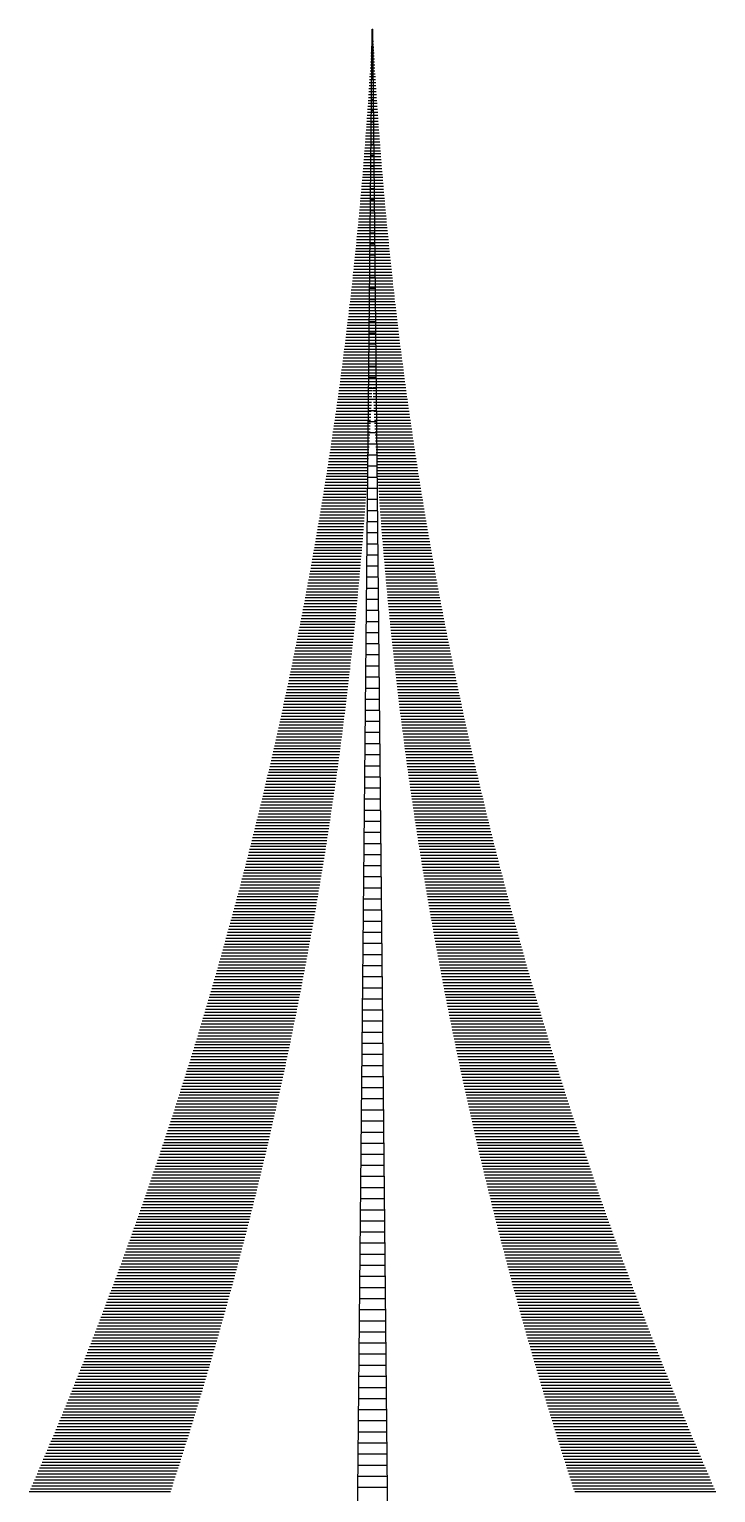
# Model space of a CAD drawing. Extents: x 190024 to 190266, y 665223 to 665488.
# Drawn here: x 190204.003 to 190204.815, y 665480.957 to 665482.687 of the extents above; entities that cross this region are included whole.
import ezdxf

# ---------------------------------------------------------------- set-up
doc = ezdxf.new("R2010")
doc.units = 0
doc.header["$LTSCALE"] = 1.25
doc.layers.add('M1280', color=7, linetype='Continuous')

# ---------------------------------------------------------------- blocks, each defined once
blk = doc.blocks.new('*X9')
at = {"color": 0}
for p, q in [((-20.494, -125.2), (-20.483, -125.2)), ((-20.493, -125.175), (-20.484, -125.175)), ((-20.492, -125.15), (-20.485, -125.15)), ((-20.491, -125.125), (-20.486, -125.125)), ((-20.498, -125.3), (-20.477, -125.3)), ((-20.497, -125.275), (-20.479, -125.275)), ((-20.496, -125.25), (-20.48, -125.25)), ((-20.495, -125.225), (-20.481, -125.225)), ((-20.502, -125.425), (-20.47, -125.425)), ((-20.501, -125.375), (-20.473, -125.375)), ((-20.501, -125.4), (-20.472, -125.4)), ((-20.5, -125.35), (-20.475, -125.35)), ((-20.499, -125.325), (-20.476, -125.325)), ((-20.506, -125.55), (-20.463, -125.55)), ((-20.505, -125.5), (-20.466, -125.5)), ((-20.505, -125.525), (-20.465, -125.525)), ((-20.504, -125.475), (-20.468, -125.475)), ((-20.503, -125.45), (-20.469, -125.45)), ((-20.51, -125.675), (-20.455, -125.675)), ((-20.509, -125.65), (-20.457, -125.65)), ((-20.508, -125.6), (-20.46, -125.6)), ((-20.508, -125.625), (-20.458, -125.625)), ((-20.507, -125.575), (-20.462, -125.575)), ((-20.513, -125.8), (-20.447, -125.8)), ((-20.512, -125.75), (-20.45, -125.75)), ((-20.512, -125.775), (-20.449, -125.775)), ((-20.511, -125.725), (-20.452, -125.725)), ((-20.51, -125.7), (-20.454, -125.7)), ((-20.515, -125.9), (-20.44, -125.9)), ((-20.515, -125.925), (-20.438, -125.925)), ((-20.514, -125.85), (-20.444, -125.85)), ((-20.514, -125.875), (-20.442, -125.875)), ((-20.513, -125.825), (-20.445, -125.825)), ((-20.517, -126), (-20.433, -126)), ((-20.517, -126.025), (-20.431, -126.025)), ((-20.517, -126.05), (-20.429, -126.05)), ((-20.516, -125.95), (-20.437, -125.95)), ((-20.516, -125.975), (-20.435, -125.975)), ((-20.519, -126.15), (-20.422, -126.15)), ((-20.519, -126.175), (-20.42, -126.175)), ((-20.518, -126.075), (-20.427, -126.075)), ((-20.518, -126.1), (-20.425, -126.1)), ((-20.518, -126.125), (-20.423, -126.125)), ((-20.52, -126.225), (-20.416, -126.225)), ((-20.52, -126.25), (-20.414, -126.25)), ((-20.52, -126.275), (-20.412, -126.275)), ((-20.52, -126.3), (-20.41, -126.3)), ((-20.519, -126.2), (-20.418, -126.2)), ((-20.521, -126.35), (-20.405, -126.35)), ((-20.521, -126.375), (-20.403, -126.375)), ((-20.521, -126.4), (-20.401, -126.4)), ((-20.521, -126.425), (-20.399, -126.425)), ((-20.52, -126.325), (-20.407, -126.325)), ((-20.521, -126.45), (-20.397, -126.45)), ((-20.521, -126.475), (-20.395, -126.475)), ((-20.521, -126.5), (-20.392, -126.5)), ((-20.521, -126.525), (-20.39, -126.525)), ((-20.521, -126.55), (-20.388, -126.55)), ((-20.521, -126.575), (-20.386, -126.575)), ((-20.521, -126.6), (-20.384, -126.6)), ((-20.521, -126.625), (-20.381, -126.625)), ((-20.521, -126.65), (-20.379, -126.65)), ((-20.521, -126.675), (-20.377, -126.675)), ((-20.521, -126.7), (-20.374, -126.7)), ((-20.521, -126.725), (-20.372, -126.725)), ((-20.521, -126.75), (-20.37, -126.75)), ((-20.521, -126.775), (-20.367, -126.775)), ((-20.521, -126.8), (-20.365, -126.8)), ((-20.521, -126.825), (-20.362, -126.825)), ((-20.52, -126.85), (-20.36, -126.85)), ((-20.52, -126.875), (-20.357, -126.875)), ((-20.52, -126.9), (-20.355, -126.9)), ((-20.52, -126.925), (-20.352, -126.925)), ((-20.519, -126.95), (-20.35, -126.95)), ((-20.519, -126.975), (-20.347, -126.975)), ((-20.519, -127), (-20.345, -127)), ((-20.519, -127.025), (-20.342, -127.025)), ((-20.518, -127.05), (-20.34, -127.05)), ((-20.518, -127.075), (-20.337, -127.075)), ((-20.518, -127.1), (-20.335, -127.1)), ((-20.517, -127.125), (-20.332, -127.125)), ((-20.517, -127.15), (-20.329, -127.15)), ((-20.516, -127.175), (-20.327, -127.175)), ((-20.516, -127.2), (-20.324, -127.2)), ((-20.515, -127.225), (-20.321, -127.225)), ((-20.515, -127.25), (-20.318, -127.25)), ((-20.514, -127.275), (-20.316, -127.275)), ((-20.514, -127.3), (-20.313, -127.3)), ((-20.513, -127.325), (-20.31, -127.325)), ((-20.513, -127.35), (-20.307, -127.35)), ((-20.512, -127.375), (-20.304, -127.375)), ((-20.512, -127.4), (-20.302, -127.4)), ((-20.511, -127.425), (-20.299, -127.425)), ((-20.511, -127.45), (-20.296, -127.45)), ((-20.51, -127.475), (-20.293, -127.475)), ((-20.509, -127.5), (-20.29, -127.5)), ((-20.509, -127.525), (-20.287, -127.525)), ((-20.508, -127.55), (-20.284, -127.55)), ((-20.507, -127.575), (-20.281, -127.575)), ((-20.507, -127.6), (-20.278, -127.6)), ((-20.506, -127.625), (-20.275, -127.625)), ((-20.505, -127.65), (-20.272, -127.65)), ((-20.504, -127.675), (-20.269, -127.675)), ((-20.503, -127.7), (-20.266, -127.7)), ((-20.503, -127.725), (-20.263, -127.725)), ((-20.502, -127.75), (-20.26, -127.75)), ((-20.501, -127.775), (-20.257, -127.775)), ((-20.5, -127.8), (-20.254, -127.8)), ((-20.499, -127.825), (-20.251, -127.825)), ((-20.498, -127.85), (-20.247, -127.85)), ((-20.497, -127.875), (-20.244, -127.875)), ((-20.496, -127.9), (-20.241, -127.9)), ((-20.496, -127.925), (-20.238, -127.925)), ((-20.495, -127.95), (-20.234, -127.95)), ((-20.494, -127.975), (-20.231, -127.975)), ((-20.493, -128), (-20.228, -128)), ((-20.492, -128.025), (-20.225, -128.025)), ((-20.49, -128.05), (-20.221, -128.05)), ((-20.489, -128.075), (-20.218, -128.075)), ((-20.488, -128.1), (-20.215, -128.1)), ((-20.487, -128.125), (-20.211, -128.125)), ((-20.486, -128.15), (-20.208, -128.15)), ((-20.485, -128.175), (-20.204, -128.175)), ((-20.484, -128.2), (-20.201, -128.2)), ((-20.483, -128.225), (-20.198, -128.225)), ((-20.482, -128.25), (-20.194, -128.25)), ((-20.48, -128.275), (-20.191, -128.275)), ((-20.479, -128.3), (-20.187, -128.3)), ((-20.478, -128.325), (-20.184, -128.325)), ((-20.477, -128.35), (-20.18, -128.35)), ((-20.475, -128.375), (-20.177, -128.375)), ((-20.474, -128.4), (-20.173, -128.4)), ((-20.473, -128.425), (-20.169, -128.425)), ((-20.471, -128.45), (-20.166, -128.45)), ((-20.47, -128.475), (-20.162, -128.475)), ((-20.469, -128.5), (-20.158, -128.5)), ((-20.467, -128.525), (-20.155, -128.525)), ((-20.466, -128.55), (-20.151, -128.55)), ((-20.464, -128.575), (-20.147, -128.575)), ((-20.463, -128.6), (-20.144, -128.6)), ((-20.462, -128.625), (-20.14, -128.625)), ((-20.46, -128.65), (-20.136, -128.65)), ((-20.459, -128.675), (-20.132, -128.675)), ((-20.457, -128.7), (-20.129, -128.7)), ((-20.456, -128.725), (-20.125, -128.725)), ((-20.454, -128.75), (-20.121, -128.75)), ((-20.452, -128.775), (-20.117, -128.775)), ((-20.451, -128.8), (-20.113, -128.8)), ((-20.449, -128.825), (-20.109, -128.825)), ((-20.448, -128.85), (-20.105, -128.85)), ((-20.446, -128.875), (-20.102, -128.875)), ((-20.444, -128.9), (-20.098, -128.9)), ((-20.443, -128.925), (-20.094, -128.925)), ((-20.441, -128.95), (-20.09, -128.95)), ((-20.439, -128.975), (-20.086, -128.975)), ((-20.438, -129), (-20.082, -129)), ((-20.436, -129.025), (-20.078, -129.025)), ((-20.434, -129.05), (-20.074, -129.05)), ((-20.432, -129.075), (-20.07, -129.075)), ((-20.431, -129.1), (-20.065, -129.1)), ((-20.429, -129.125), (-20.061, -129.125)), ((-20.427, -129.15), (-20.057, -129.15)), ((-20.425, -129.175), (-20.053, -129.175)), ((-20.423, -129.2), (-20.049, -129.2)), ((-20.421, -129.225), (-20.045, -129.225)), ((-20.419, -129.25), (-20.04, -129.25)), ((-20.417, -129.275), (-20.036, -129.275)), ((-20.415, -129.3), (-20.032, -129.3)), ((-20.414, -129.325), (-20.028, -129.325)), ((-20.412, -129.35), (-20.023, -129.35)), ((-20.41, -129.375), (-20.019, -129.375)), ((-20.408, -129.4), (-20.015, -129.4)), ((-20.406, -129.425), (-20.011, -129.425)), ((-20.403, -129.45), (-20.006, -129.45)), ((-20.401, -129.475), (-20.002, -129.475)), ((-20.399, -129.5), (-19.997, -129.5)), ((-20.397, -129.525), (-19.993, -129.525)), ((-20.395, -129.55), (-19.989, -129.55)), ((-20.393, -129.575), (-19.984, -129.575)), ((-20.391, -129.6), (-19.98, -129.6)), ((-20.389, -129.625), (-19.975, -129.625)), ((-20.386, -129.65), (-19.971, -129.65)), ((-20.384, -129.675), (-19.966, -129.675)), ((-20.382, -129.7), (-19.962, -129.7)), ((-20.38, -129.725), (-19.957, -129.725)), ((-20.377, -129.75), (-19.953, -129.75)), ((-20.375, -129.775), (-19.948, -129.775)), ((-20.373, -129.8), (-19.943, -129.8)), ((-20.371, -129.825), (-19.939, -129.825)), ((-20.368, -129.85), (-19.934, -129.85)), ((-20.366, -129.875), (-19.929, -129.875)), ((-20.363, -129.9), (-19.925, -129.9)), ((-20.361, -129.925), (-19.92, -129.925)), ((-20.359, -129.95), (-19.915, -129.95)), ((-20.356, -129.975), (-19.911, -129.975)), ((-20.354, -130), (-19.906, -130)), ((-20.351, -130.025), (-19.901, -130.025)), ((-20.349, -130.05), (-19.896, -130.05)), ((-20.346, -130.075), (-19.891, -130.075)), ((-20.344, -130.1), (-19.886, -130.1)), ((-20.341, -130.125), (-19.882, -130.125)), ((-20.339, -130.15), (-19.877, -130.15)), ((-20.336, -130.175), (-19.872, -130.175)), ((-20.334, -130.2), (-19.867, -130.2)), ((-20.331, -130.225), (-19.862, -130.225)), ((-20.328, -130.25), (-19.857, -130.25)), ((-20.326, -130.275), (-19.852, -130.275)), ((-20.323, -130.3), (-19.847, -130.3)), ((-20.32, -130.325), (-19.842, -130.325)), ((-20.318, -130.35), (-19.837, -130.35)), ((-20.315, -130.375), (-19.832, -130.375)), ((-20.312, -130.4), (-19.827, -130.4)), ((-20.309, -130.425), (-19.822, -130.425)), ((-20.307, -130.45), (-19.817, -130.45)), ((-20.304, -130.475), (-19.812, -130.475)), ((-20.301, -130.5), (-19.807, -130.5)), ((-20.298, -130.525), (-19.801, -130.525)), ((-20.295, -130.55), (-19.796, -130.55)), ((-20.293, -130.575), (-19.791, -130.575)), ((-20.29, -130.6), (-19.786, -130.6)), ((-20.287, -130.625), (-19.781, -130.625)), ((-20.284, -130.65), (-19.775, -130.65)), ((-20.281, -130.675), (-19.77, -130.675)), ((-20.278, -130.7), (-19.765, -130.7)), ((-20.275, -130.725), (-19.759, -130.725)), ((-20.272, -130.75), (-19.754, -130.75)), ((-20.269, -130.775), (-19.749, -130.775)), ((-20.266, -130.8), (-19.743, -130.8)), ((-20.263, -130.825), (-19.738, -130.825)), ((-20.26, -130.85), (-19.733, -130.85)), ((-20.257, -130.875), (-19.727, -130.875)), ((-20.254, -130.9), (-19.722, -130.9)), ((-20.251, -130.925), (-19.716, -130.925)), ((-20.247, -130.95), (-19.711, -130.95)), ((-20.244, -130.975), (-19.705, -130.975)), ((-20.241, -131), (-19.7, -131)), ((-20.238, -131.025), (-19.694, -131.025)), ((-20.235, -131.05), (-19.689, -131.05)), ((-20.231, -131.075), (-19.683, -131.075)), ((-20.228, -131.1), (-19.677, -131.1)), ((-20.225, -131.125), (-19.672, -131.125)), ((-20.222, -131.15), (-19.666, -131.15)), ((-20.218, -131.175), (-19.66, -131.175)), ((-20.215, -131.2), (-19.655, -131.2)), ((-20.212, -131.225), (-19.649, -131.225)), ((-20.208, -131.25), (-19.643, -131.25)), ((-20.205, -131.275), (-19.638, -131.275)), ((-20.202, -131.3), (-19.632, -131.3)), ((-20.198, -131.325), (-19.626, -131.325)), ((-20.195, -131.35), (-19.62, -131.35)), ((-20.191, -131.375), (-19.615, -131.375)), ((-20.188, -131.4), (-19.609, -131.4)), ((-20.184, -131.425), (-19.603, -131.425)), ((-20.181, -131.45), (-19.597, -131.45)), ((-20.177, -131.475), (-19.591, -131.475)), ((-20.174, -131.5), (-19.585, -131.5)), ((-20.17, -131.525), (-19.579, -131.525)), ((-20.167, -131.55), (-19.573, -131.55)), ((-20.163, -131.575), (-19.567, -131.575)), ((-20.159, -131.6), (-19.561, -131.6)), ((-20.156, -131.625), (-19.555, -131.625)), ((-20.152, -131.65), (-19.549, -131.65)), ((-20.148, -131.675), (-19.543, -131.675)), ((-20.145, -131.7), (-19.537, -131.7)), ((-20.141, -131.725), (-19.531, -131.725)), ((-20.137, -131.75), (-19.525, -131.75)), ((-20.134, -131.775), (-19.519, -131.775)), ((-20.13, -131.8), (-19.513, -131.8)), ((-20.126, -131.825), (-19.507, -131.825)), ((-20.122, -131.85), (-19.5, -131.85)), ((-20.118, -131.875), (-19.494, -131.875)), ((-20.115, -131.9), (-19.488, -131.9)), ((-20.111, -131.925), (-19.482, -131.925)), ((-20.107, -131.95), (-19.476, -131.95)), ((-20.103, -131.975), (-19.469, -131.975)), ((-20.099, -132), (-19.463, -132)), ((-20.095, -132.025), (-19.457, -132.025)), ((-20.091, -132.05), (-19.45, -132.05)), ((-20.087, -132.075), (-19.444, -132.075)), ((-20.083, -132.1), (-19.438, -132.1)), ((-20.079, -132.125), (-19.431, -132.125)), ((-20.075, -132.15), (-19.425, -132.15)), ((-20.071, -132.175), (-19.418, -132.175)), ((-20.067, -132.2), (-19.412, -132.2)), ((-20.063, -132.225), (-19.405, -132.225)), ((-20.059, -132.25), (-19.399, -132.25)), ((-20.055, -132.275), (-19.392, -132.275)), ((-20.051, -132.3), (-19.386, -132.3)), ((-20.046, -132.325), (-19.379, -132.325)), ((-20.042, -132.35), (-19.373, -132.35)), ((-20.038, -132.375), (-19.366, -132.375)), ((-20.034, -132.4), (-19.36, -132.4)), ((-20.03, -132.425), (-19.353, -132.425)), ((-20.025, -132.45), (-19.346, -132.45)), ((-20.021, -132.475), (-19.34, -132.475)), ((-20.017, -132.5), (-19.333, -132.5)), ((-20.013, -132.525), (-19.326, -132.525)), ((-20.008, -132.55), (-19.319, -132.55)), ((-20.004, -132.575), (-19.313, -132.575)), ((-20, -132.6), (-19.306, -132.6)), ((-19.995, -132.625), (-19.299, -132.625)), ((-19.991, -132.65), (-19.292, -132.65)), ((-19.986, -132.675), (-19.286, -132.675)), ((-19.982, -132.7), (-19.279, -132.7)), ((-19.977, -132.725), (-19.272, -132.725)), ((-19.973, -132.75), (-19.265, -132.75)), ((-19.968, -132.775), (-19.258, -132.775)), ((-19.964, -132.8), (-19.251, -132.8)), ((-19.959, -132.825), (-19.244, -132.825)), ((-19.955, -132.85), (-19.237, -132.85)), ((-19.95, -132.875), (-19.23, -132.875)), ((-19.946, -132.9), (-19.223, -132.9)), ((-19.941, -132.925), (-19.216, -132.925)), ((-19.937, -132.95), (-19.209, -132.95)), ((-19.932, -132.975), (-19.202, -132.975)), ((-19.927, -133), (-19.195, -133)), ((-19.923, -133.025), (-19.188, -133.025)), ((-19.918, -133.05), (-19.181, -133.05)), ((-19.913, -133.075), (-19.174, -133.075)), ((-19.908, -133.1), (-19.166, -133.1)), ((-19.904, -133.125), (-19.159, -133.125)), ((-19.899, -133.15), (-19.152, -133.15)), ((-19.894, -133.175), (-19.145, -133.175)), ((-19.889, -133.2), (-19.137, -133.2)), ((-19.884, -133.225), (-19.13, -133.225)), ((-19.88, -133.25), (-19.123, -133.25)), ((-19.875, -133.275), (-19.116, -133.275)), ((-19.87, -133.3), (-19.108, -133.3)), ((-19.865, -133.325), (-19.101, -133.325)), ((-19.86, -133.35), (-19.094, -133.35)), ((-19.855, -133.375), (-19.086, -133.375)), ((-19.85, -133.4), (-19.079, -133.4)), ((-19.845, -133.425), (-19.071, -133.425)), ((-19.84, -133.45), (-19.064, -133.45)), ((-19.835, -133.475), (-19.056, -133.475)), ((-19.83, -133.5), (-19.049, -133.5)), ((-19.825, -133.525), (-19.041, -133.525)), ((-19.82, -133.55), (-19.034, -133.55)), ((-19.815, -133.575), (-19.026, -133.575)), ((-19.81, -133.6), (-19.019, -133.6)), ((-19.805, -133.625), (-19.011, -133.625)), ((-19.799, -133.65), (-19.004, -133.65)), ((-19.794, -133.675), (-18.996, -133.675)), ((-19.789, -133.7), (-18.988, -133.7)), ((-19.784, -133.725), (-18.981, -133.725)), ((-19.779, -133.75), (-18.973, -133.75)), ((-19.773, -133.775), (-18.965, -133.775)), ((-19.768, -133.8), (-18.957, -133.8)), ((-19.763, -133.825), (-18.95, -133.825)), ((-19.758, -133.85), (-18.942, -133.85)), ((-19.752, -133.875), (-18.934, -133.875)), ((-19.747, -133.9), (-18.926, -133.9)), ((-19.742, -133.925), (-18.918, -133.925)), ((-19.736, -133.95), (-18.911, -133.95)), ((-19.731, -133.975), (-18.903, -133.975)), ((-19.725, -134), (-18.895, -134)), ((-19.72, -134.025), (-18.887, -134.025)), ((-19.715, -134.05), (-18.879, -134.05)), ((-19.709, -134.075), (-18.871, -134.075)), ((-19.704, -134.1), (-18.863, -134.1)), ((-19.698, -134.125), (-18.855, -134.125)), ((-19.692, -134.15), (-18.847, -134.15)), ((-19.687, -134.175), (-18.839, -134.175)), ((-19.681, -134.2), (-18.831, -134.2)), ((-19.676, -134.225), (-18.823, -134.225)), ((-19.67, -134.25), (-18.815, -134.25)), ((-19.665, -134.275), (-18.807, -134.275)), ((-19.659, -134.3), (-18.798, -134.3)), ((-19.653, -134.325), (-18.79, -134.325)), ((-19.648, -134.35), (-18.782, -134.35)), ((-19.642, -134.375), (-18.774, -134.375)), ((-19.636, -134.4), (-18.766, -134.4)), ((-19.63, -134.425), (-18.757, -134.425)), ((-19.625, -134.45), (-18.749, -134.45)), ((-19.619, -134.475), (-18.741, -134.475)), ((-19.613, -134.5), (-18.732, -134.5)), ((-19.607, -134.525), (-18.724, -134.525)), ((-19.601, -134.55), (-18.716, -134.55)), ((-19.595, -134.575), (-18.707, -134.575)), ((-19.59, -134.6), (-18.699, -134.6)), ((-19.584, -134.625), (-18.691, -134.625)), ((-19.578, -134.65), (-18.682, -134.65)), ((-19.572, -134.675), (-18.674, -134.675)), ((-19.566, -134.7), (-18.665, -134.7)), ((-19.56, -134.725), (-18.657, -134.725)), ((-19.554, -134.75), (-18.648, -134.75)), ((-19.548, -134.775), (-18.64, -134.775)), ((-19.542, -134.8), (-18.631, -134.8)), ((-19.536, -134.825), (-18.622, -134.825)), ((-19.53, -134.85), (-18.614, -134.85)), ((-19.524, -134.875), (-18.605, -134.875)), ((-19.518, -134.9), (-18.597, -134.9)), ((-19.511, -134.925), (-18.588, -134.925)), ((-19.505, -134.95), (-18.579, -134.95)), ((-19.499, -134.975), (-18.571, -134.975)), ((-19.493, -135), (-18.562, -135)), ((-19.487, -135.025), (-18.553, -135.025)), ((-19.48, -135.05), (-18.544, -135.05)), ((-19.474, -135.075), (-18.535, -135.075)), ((-19.468, -135.1), (-18.527, -135.1)), ((-19.462, -135.125), (-18.518, -135.125)), ((-19.455, -135.15), (-18.509, -135.15)), ((-19.449, -135.175), (-18.5, -135.175)), ((-19.443, -135.2), (-18.491, -135.2)), ((-19.436, -135.225), (-18.482, -135.225)), ((-19.43, -135.25), (-18.473, -135.25)), ((-19.424, -135.275), (-18.464, -135.275)), ((-19.417, -135.3), (-18.455, -135.3)), ((-19.411, -135.325), (-18.446, -135.325)), ((-19.404, -135.35), (-18.437, -135.35)), ((-19.398, -135.375), (-18.428, -135.375)), ((-19.391, -135.4), (-18.419, -135.4)), ((-19.385, -135.425), (-18.41, -135.425)), ((-19.378, -135.45), (-18.401, -135.45)), ((-19.372, -135.475), (-18.392, -135.475)), ((-19.365, -135.5), (-18.383, -135.5)), ((-19.358, -135.525), (-18.373, -135.525)), ((-19.352, -135.55), (-18.364, -135.55)), ((-19.345, -135.575), (-18.355, -135.575)), ((-19.338, -135.6), (-18.346, -135.6)), ((-19.332, -135.625), (-18.336, -135.625)), ((-19.325, -135.65), (-18.327, -135.65)), ((-19.318, -135.675), (-18.318, -135.675)), ((-19.312, -135.7), (-18.308, -135.7)), ((-19.305, -135.725), (-18.299, -135.725)), ((-19.298, -135.75), (-18.29, -135.75)), ((-19.291, -135.775), (-18.28, -135.775)), ((-19.284, -135.8), (-18.271, -135.8)), ((-19.278, -135.825), (-18.261, -135.825)), ((-19.271, -135.85), (-18.252, -135.85)), ((-19.264, -135.875), (-18.243, -135.875)), ((-19.257, -135.9), (-18.233, -135.9)), ((-19.25, -135.925), (-18.223, -135.925)), ((-19.243, -135.95), (-18.214, -135.95)), ((-19.236, -135.975), (-18.204, -135.975)), ((-19.229, -136), (-18.195, -136)), ((-19.222, -136.025), (-18.185, -136.025)), ((-19.215, -136.05), (-18.176, -136.05)), ((-19.208, -136.075), (-18.166, -136.075)), ((-19.201, -136.1), (-18.156, -136.1)), ((-19.194, -136.125), (-18.146, -136.125)), ((-19.187, -136.15), (-18.137, -136.15)), ((-19.18, -136.175), (-18.127, -136.175)), ((-19.173, -136.2), (-18.117, -136.2)), ((-19.165, -136.225), (-18.107, -136.225)), ((-19.158, -136.25), (-18.098, -136.25)), ((-19.151, -136.275), (-18.088, -136.275)), ((-19.144, -136.3), (-18.078, -136.3)), ((-19.137, -136.325), (-18.068, -136.325)), ((-19.129, -136.35), (-18.058, -136.35)), ((-19.122, -136.375), (-18.048, -136.375)), ((-19.115, -136.4), (-18.038, -136.4)), ((-19.107, -136.425), (-18.028, -136.425)), ((-19.1, -136.45), (-18.018, -136.45)), ((-19.093, -136.475), (-18.008, -136.475)), ((-19.085, -136.5), (-17.998, -136.5)), ((-19.078, -136.525), (-17.988, -136.525)), ((-19.07, -136.55), (-17.978, -136.55)), ((-19.063, -136.575), (-17.968, -136.575)), ((-19.056, -136.6), (-17.958, -136.6)), ((-19.048, -136.625), (-17.948, -136.625)), ((-19.041, -136.65), (-17.937, -136.65)), ((-19.033, -136.675), (-17.927, -136.675)), ((-19.026, -136.7), (-17.917, -136.7)), ((-19.018, -136.725), (-17.907, -136.725)), ((-19.01, -136.75), (-17.897, -136.75)), ((-19.003, -136.775), (-17.886, -136.775)), ((-18.995, -136.8), (-17.876, -136.8)), ((-18.987, -136.825), (-17.866, -136.825)), ((-18.98, -136.85), (-17.855, -136.85)), ((-18.972, -136.875), (-17.845, -136.875)), ((-18.964, -136.9), (-17.834, -136.9)), ((-18.957, -136.925), (-17.824, -136.925)), ((-18.949, -136.95), (-17.814, -136.95)), ((-18.941, -136.975), (-17.803, -136.975)), ((-18.933, -137), (-17.793, -137)), ((-18.926, -137.025), (-17.782, -137.025)), ((-18.918, -137.05), (-17.772, -137.05)), ((-18.91, -137.075), (-17.761, -137.075)), ((-18.902, -137.1), (-17.75, -137.1)), ((-18.894, -137.125), (-17.74, -137.125)), ((-18.886, -137.15), (-17.729, -137.15)), ((-18.878, -137.175), (-17.719, -137.175)), ((-18.87, -137.2), (-17.708, -137.2)), ((-18.862, -137.225), (-17.697, -137.225)), ((-18.854, -137.25), (-17.686, -137.25)), ((-18.846, -137.275), (-17.676, -137.275)), ((-18.838, -137.3), (-17.665, -137.3)), ((-18.83, -137.325), (-17.654, -137.325)), ((-18.822, -137.35), (-17.643, -137.35)), ((-18.814, -137.375), (-17.633, -137.375)), ((-18.806, -137.4), (-17.622, -137.4)), ((-18.798, -137.425), (-17.611, -137.425)), ((-18.79, -137.45), (-17.6, -137.45)), ((-18.781, -137.475), (-17.589, -137.475))]:
    blk.add_line(p, q, dxfattribs=at)
blk = doc.blocks.new('*X10')
at = {"color": 0}
for p, q in [((-20.495, -125.2), (-20.483, -125.2)), ((-20.494, -125.175), (-20.484, -125.175)), ((-20.493, -125.15), (-20.485, -125.15)), ((-20.491, -125.125), (-20.487, -125.125)), ((-20.5, -125.3), (-20.48, -125.3)), ((-20.499, -125.275), (-20.481, -125.275)), ((-20.498, -125.25), (-20.482, -125.25)), ((-20.496, -125.225), (-20.482, -125.225)), ((-20.507, -125.425), (-20.475, -125.425)), ((-20.506, -125.4), (-20.476, -125.4)), ((-20.504, -125.375), (-20.477, -125.375)), ((-20.503, -125.35), (-20.478, -125.35)), ((-20.502, -125.325), (-20.479, -125.325)), ((-20.515, -125.55), (-20.471, -125.55)), ((-20.513, -125.525), (-20.472, -125.525)), ((-20.512, -125.5), (-20.473, -125.5)), ((-20.51, -125.475), (-20.474, -125.475)), ((-20.509, -125.45), (-20.474, -125.45)), ((-20.522, -125.675), (-20.468, -125.675)), ((-20.521, -125.65), (-20.469, -125.65)), ((-20.519, -125.625), (-20.469, -125.625)), ((-20.518, -125.6), (-20.47, -125.6)), ((-20.516, -125.575), (-20.471, -125.575)), ((-20.531, -125.8), (-20.465, -125.8)), ((-20.529, -125.775), (-20.465, -125.775)), ((-20.527, -125.75), (-20.466, -125.75)), ((-20.526, -125.725), (-20.467, -125.725)), ((-20.524, -125.7), (-20.467, -125.7)), ((-20.539, -125.925), (-20.462, -125.925)), ((-20.537, -125.9), (-20.463, -125.9)), ((-20.536, -125.875), (-20.463, -125.875)), ((-20.534, -125.85), (-20.464, -125.85)), ((-20.532, -125.825), (-20.464, -125.825)), ((-20.548, -126.05), (-20.46, -126.05)), ((-20.547, -126.025), (-20.461, -126.025)), ((-20.545, -126), (-20.461, -126)), ((-20.543, -125.975), (-20.461, -125.975)), ((-20.541, -125.95), (-20.462, -125.95)), ((-20.558, -126.175), (-20.459, -126.175)), ((-20.556, -126.15), (-20.459, -126.15)), ((-20.554, -126.125), (-20.459, -126.125)), ((-20.552, -126.1), (-20.46, -126.1)), ((-20.55, -126.075), (-20.46, -126.075)), ((-20.568, -126.3), (-20.457, -126.3)), ((-20.566, -126.275), (-20.458, -126.275)), ((-20.564, -126.25), (-20.458, -126.25)), ((-20.562, -126.225), (-20.458, -126.225)), ((-20.56, -126.2), (-20.458, -126.2)), ((-20.579, -126.425), (-20.457, -126.425)), ((-20.576, -126.4), (-20.457, -126.4)), ((-20.574, -126.375), (-20.457, -126.375)), ((-20.572, -126.35), (-20.457, -126.35)), ((-20.57, -126.325), (-20.457, -126.325)), ((-20.59, -126.55), (-20.456, -126.55)), ((-20.587, -126.525), (-20.456, -126.525)), ((-20.585, -126.5), (-20.456, -126.5)), ((-20.583, -126.475), (-20.456, -126.475)), ((-20.581, -126.45), (-20.456, -126.45)), ((-20.601, -126.675), (-20.456, -126.675)), ((-20.599, -126.65), (-20.456, -126.65)), ((-20.596, -126.625), (-20.456, -126.625)), ((-20.594, -126.6), (-20.456, -126.6)), ((-20.592, -126.575), (-20.456, -126.575)), ((-20.613, -126.8), (-20.457, -126.8)), ((-20.61, -126.775), (-20.457, -126.775)), ((-20.608, -126.75), (-20.457, -126.75)), ((-20.606, -126.725), (-20.457, -126.725)), ((-20.603, -126.7), (-20.456, -126.7)), ((-20.625, -126.925), (-20.458, -126.925)), ((-20.623, -126.9), (-20.458, -126.9)), ((-20.62, -126.875), (-20.457, -126.875)), ((-20.618, -126.85), (-20.457, -126.85)), ((-20.615, -126.825), (-20.457, -126.825)), ((-20.638, -127.05), (-20.459, -127.05)), ((-20.635, -127.025), (-20.459, -127.025)), ((-20.633, -127), (-20.459, -127)), ((-20.63, -126.975), (-20.458, -126.975)), ((-20.628, -126.95), (-20.458, -126.95)), ((-20.651, -127.175), (-20.461, -127.175)), ((-20.648, -127.15), (-20.461, -127.15)), ((-20.646, -127.125), (-20.46, -127.125)), ((-20.643, -127.1), (-20.46, -127.1)), ((-20.64, -127.075), (-20.46, -127.075)), ((-20.665, -127.3), (-20.464, -127.3)), ((-20.662, -127.275), (-20.463, -127.275)), ((-20.659, -127.25), (-20.463, -127.25)), ((-20.656, -127.225), (-20.462, -127.225)), ((-20.654, -127.2), (-20.462, -127.2)), ((-20.679, -127.425), (-20.466, -127.425)), ((-20.676, -127.4), (-20.466, -127.4)), ((-20.673, -127.375), (-20.465, -127.375)), ((-20.67, -127.35), (-20.465, -127.35)), ((-20.668, -127.325), (-20.464, -127.325)), ((-20.69, -127.525), (-20.469, -127.525)), ((-20.688, -127.5), (-20.468, -127.5)), ((-20.685, -127.475), (-20.468, -127.475)), ((-20.682, -127.45), (-20.467, -127.45)), ((-20.705, -127.65), (-20.473, -127.65)), ((-20.702, -127.625), (-20.472, -127.625)), ((-20.699, -127.6), (-20.471, -127.6)), ((-20.696, -127.575), (-20.47, -127.575)), ((-20.693, -127.55), (-20.47, -127.55)), ((-20.721, -127.775), (-20.477, -127.775)), ((-20.718, -127.75), (-20.476, -127.75)), ((-20.715, -127.725), (-20.475, -127.725)), ((-20.711, -127.7), (-20.474, -127.7)), ((-20.708, -127.675), (-20.473, -127.675)), ((-20.737, -127.9), (-20.481, -127.9)), ((-20.733, -127.875), (-20.48, -127.875)), ((-20.73, -127.85), (-20.479, -127.85)), ((-20.727, -127.825), (-20.478, -127.825)), ((-20.724, -127.8), (-20.477, -127.8)), ((-20.753, -128.025), (-20.486, -128.025)), ((-20.75, -128), (-20.485, -128)), ((-20.746, -127.975), (-20.484, -127.975)), ((-20.743, -127.95), (-20.483, -127.95)), ((-20.74, -127.925), (-20.482, -127.925)), ((-20.77, -128.15), (-20.491, -128.15)), ((-20.766, -128.125), (-20.49, -128.125)), ((-20.763, -128.1), (-20.489, -128.1)), ((-20.76, -128.075), (-20.488, -128.075)), ((-20.756, -128.05), (-20.487, -128.05)), ((-20.787, -128.275), (-20.497, -128.275)), ((-20.783, -128.25), (-20.496, -128.25)), ((-20.78, -128.225), (-20.495, -128.225)), ((-20.777, -128.2), (-20.494, -128.2)), ((-20.773, -128.175), (-20.493, -128.175)), ((-20.805, -128.4), (-20.504, -128.4)), ((-20.801, -128.375), (-20.502, -128.375)), ((-20.797, -128.35), (-20.501, -128.35)), ((-20.794, -128.325), (-20.5, -128.325)), ((-20.79, -128.3), (-20.498, -128.3)), ((-20.823, -128.525), (-20.51, -128.525)), ((-20.819, -128.5), (-20.509, -128.5)), ((-20.815, -128.475), (-20.508, -128.475)), ((-20.812, -128.45), (-20.506, -128.45)), ((-20.808, -128.425), (-20.505, -128.425)), ((-20.841, -128.65), (-20.517, -128.65)), ((-20.838, -128.625), (-20.516, -128.625)), ((-20.834, -128.6), (-20.515, -128.6)), ((-20.83, -128.575), (-20.513, -128.575)), ((-20.826, -128.55), (-20.512, -128.55)), ((-20.86, -128.775), (-20.525, -128.775)), ((-20.857, -128.75), (-20.524, -128.75)), ((-20.853, -128.725), (-20.522, -128.725)), ((-20.849, -128.7), (-20.52, -128.7)), ((-20.845, -128.675), (-20.519, -128.675)), ((-20.88, -128.9), (-20.533, -128.9)), ((-20.876, -128.875), (-20.532, -128.875)), ((-20.872, -128.85), (-20.53, -128.85)), ((-20.868, -128.825), (-20.528, -128.825)), ((-20.864, -128.8), (-20.527, -128.8)), ((-20.9, -129.025), (-20.542, -129.025)), ((-20.896, -129), (-20.54, -129)), ((-20.892, -128.975), (-20.538, -128.975)), ((-20.888, -128.95), (-20.537, -128.95)), ((-20.884, -128.925), (-20.535, -128.925)), ((-20.92, -129.15), (-20.551, -129.15)), ((-20.916, -129.125), (-20.549, -129.125)), ((-20.912, -129.1), (-20.547, -129.1)), ((-20.908, -129.075), (-20.545, -129.075)), ((-20.904, -129.05), (-20.543, -129.05)), ((-20.941, -129.275), (-20.56, -129.275)), ((-20.937, -129.25), (-20.558, -129.25)), ((-20.933, -129.225), (-20.556, -129.225)), ((-20.929, -129.2), (-20.554, -129.2)), ((-20.925, -129.175), (-20.553, -129.175)), ((-20.963, -129.4), (-20.57, -129.4)), ((-20.958, -129.375), (-20.568, -129.375)), ((-20.954, -129.35), (-20.566, -129.35)), ((-20.95, -129.325), (-20.564, -129.325)), ((-20.946, -129.3), (-20.562, -129.3)), ((-20.985, -129.525), (-20.58, -129.525)), ((-20.98, -129.5), (-20.578, -129.5)), ((-20.976, -129.475), (-20.576, -129.475)), ((-20.971, -129.45), (-20.574, -129.45)), ((-20.967, -129.425), (-20.572, -129.425)), ((-21.002, -129.625), (-20.589, -129.625)), ((-20.998, -129.6), (-20.587, -129.6)), ((-20.993, -129.575), (-20.585, -129.575)), ((-20.989, -129.55), (-20.582, -129.55)), ((-21.025, -129.75), (-20.6, -129.75)), ((-21.02, -129.725), (-20.598, -129.725)), ((-21.016, -129.7), (-20.596, -129.7)), ((-21.011, -129.675), (-20.593, -129.675)), ((-21.007, -129.65), (-20.591, -129.65)), ((-21.048, -129.875), (-20.612, -129.875)), ((-21.044, -129.85), (-20.609, -129.85)), ((-21.039, -129.825), (-20.607, -129.825)), ((-21.034, -129.8), (-20.605, -129.8)), ((-21.03, -129.775), (-20.602, -129.775)), ((-21.072, -130), (-20.624, -130)), ((-21.067, -129.975), (-20.621, -129.975)), ((-21.062, -129.95), (-20.619, -129.95)), ((-21.058, -129.925), (-20.616, -129.925)), ((-21.053, -129.9), (-20.614, -129.9)), ((-21.096, -130.125), (-20.636, -130.125)), ((-21.091, -130.1), (-20.634, -130.1)), ((-21.086, -130.075), (-20.631, -130.075)), ((-21.081, -130.05), (-20.629, -130.05)), ((-21.077, -130.025), (-20.626, -130.025)), ((-21.121, -130.25), (-20.649, -130.25)), ((-21.116, -130.225), (-20.647, -130.225)), ((-21.111, -130.2), (-20.644, -130.2)), ((-21.106, -130.175), (-20.641, -130.175)), ((-21.101, -130.15), (-20.639, -130.15)), ((-21.146, -130.375), (-20.663, -130.375)), ((-21.141, -130.35), (-20.66, -130.35)), ((-21.135, -130.325), (-20.657, -130.325)), ((-21.13, -130.3), (-20.655, -130.3)), ((-21.125, -130.275), (-20.652, -130.275)), ((-21.171, -130.5), (-20.677, -130.5)), ((-21.166, -130.475), (-20.674, -130.475)), ((-21.161, -130.45), (-20.671, -130.45)), ((-21.156, -130.425), (-20.668, -130.425)), ((-21.151, -130.4), (-20.665, -130.4)), ((-21.197, -130.625), (-20.691, -130.625)), ((-21.192, -130.6), (-20.688, -130.6)), ((-21.187, -130.575), (-20.685, -130.575)), ((-21.181, -130.55), (-20.682, -130.55)), ((-21.176, -130.525), (-20.679, -130.525)), ((-21.224, -130.75), (-20.706, -130.75)), ((-21.218, -130.725), (-20.703, -130.725)), ((-21.213, -130.7), (-20.7, -130.7)), ((-21.208, -130.675), (-20.697, -130.675)), ((-21.202, -130.65), (-20.694, -130.65)), ((-21.25, -130.875), (-20.721, -130.875)), ((-21.245, -130.85), (-20.718, -130.85)), ((-21.24, -130.825), (-20.715, -130.825)), ((-21.234, -130.8), (-20.712, -130.8)), ((-21.229, -130.775), (-20.709, -130.775)), ((-21.278, -131), (-20.737, -131)), ((-21.272, -130.975), (-20.733, -130.975)), ((-21.267, -130.95), (-20.73, -130.95)), ((-21.261, -130.925), (-20.727, -130.925)), ((-21.256, -130.9), (-20.724, -130.9)), ((-21.306, -131.125), (-20.753, -131.125)), ((-21.3, -131.1), (-20.749, -131.1)), ((-21.295, -131.075), (-20.746, -131.075)), ((-21.289, -131.05), (-20.743, -131.05)), ((-21.283, -131.025), (-20.74, -131.025)), ((-21.334, -131.25), (-20.769, -131.25)), ((-21.328, -131.225), (-20.766, -131.225)), ((-21.323, -131.2), (-20.763, -131.2)), ((-21.317, -131.175), (-20.759, -131.175)), ((-21.311, -131.15), (-20.756, -131.15)), ((-21.363, -131.375), (-20.786, -131.375)), ((-21.357, -131.35), (-20.783, -131.35)), ((-21.351, -131.325), (-20.779, -131.325)), ((-21.346, -131.3), (-20.776, -131.3)), ((-21.34, -131.275), (-20.773, -131.275)), ((-21.392, -131.5), (-20.804, -131.5)), ((-21.386, -131.475), (-20.8, -131.475)), ((-21.381, -131.45), (-20.797, -131.45)), ((-21.375, -131.425), (-20.793, -131.425)), ((-21.369, -131.4), (-20.79, -131.4)), ((-21.422, -131.625), (-20.822, -131.625)), ((-21.416, -131.6), (-20.818, -131.6)), ((-21.41, -131.575), (-20.815, -131.575)), ((-21.404, -131.55), (-20.811, -131.55)), ((-21.398, -131.525), (-20.807, -131.525)), ((-21.453, -131.75), (-20.84, -131.75)), ((-21.446, -131.725), (-20.837, -131.725)), ((-21.44, -131.7), (-20.833, -131.7)), ((-21.434, -131.675), (-20.829, -131.675)), ((-21.428, -131.65), (-20.826, -131.65)), ((-21.477, -131.85), (-20.855, -131.85)), ((-21.471, -131.825), (-20.852, -131.825)), ((-21.465, -131.8), (-20.848, -131.8)), ((-21.459, -131.775), (-20.844, -131.775)), ((-21.508, -131.975), (-20.875, -131.975)), ((-21.502, -131.95), (-20.871, -131.95)), ((-21.496, -131.925), (-20.867, -131.925)), ((-21.49, -131.9), (-20.863, -131.9)), ((-21.483, -131.875), (-20.859, -131.875)), ((-21.54, -132.1), (-20.894, -132.1)), ((-21.534, -132.075), (-20.89, -132.075)), ((-21.527, -132.05), (-20.886, -132.05)), ((-21.521, -132.025), (-20.883, -132.025)), ((-21.515, -132), (-20.879, -132)), ((-21.572, -132.225), (-20.915, -132.225)), ((-21.566, -132.2), (-20.911, -132.2)), ((-21.559, -132.175), (-20.907, -132.175)), ((-21.553, -132.15), (-20.902, -132.15)), ((-21.546, -132.125), (-20.898, -132.125)), ((-21.605, -132.35), (-20.935, -132.35)), ((-21.598, -132.325), (-20.931, -132.325)), ((-21.592, -132.3), (-20.927, -132.3)), ((-21.585, -132.275), (-20.923, -132.275)), ((-21.579, -132.25), (-20.919, -132.25)), ((-21.638, -132.475), (-20.956, -132.475)), ((-21.631, -132.45), (-20.952, -132.45)), ((-21.625, -132.425), (-20.948, -132.425)), ((-21.618, -132.4), (-20.944, -132.4)), ((-21.611, -132.375), (-20.94, -132.375)), ((-21.672, -132.6), (-20.978, -132.6)), ((-21.665, -132.575), (-20.974, -132.575)), ((-21.658, -132.55), (-20.969, -132.55)), ((-21.651, -132.525), (-20.965, -132.525)), ((-21.645, -132.5), (-20.961, -132.5)), ((-21.706, -132.725), (-21, -132.725)), ((-21.699, -132.7), (-20.996, -132.7)), ((-21.692, -132.675), (-20.991, -132.675)), ((-21.685, -132.65), (-20.987, -132.65)), ((-21.678, -132.625), (-20.982, -132.625)), ((-21.74, -132.85), (-21.023, -132.85)), ((-21.733, -132.825), (-21.018, -132.825)), ((-21.727, -132.8), (-21.014, -132.8)), ((-21.72, -132.775), (-21.009, -132.775)), ((-21.713, -132.75), (-21.005, -132.75)), ((-21.776, -132.975), (-21.046, -132.975)), ((-21.768, -132.95), (-21.041, -132.95)), ((-21.761, -132.925), (-21.036, -132.925)), ((-21.754, -132.9), (-21.032, -132.9)), ((-21.747, -132.875), (-21.027, -132.875)), ((-21.811, -133.1), (-21.069, -133.1)), ((-21.804, -133.075), (-21.064, -133.075)), ((-21.797, -133.05), (-21.06, -133.05)), ((-21.79, -133.025), (-21.055, -133.025)), ((-21.783, -133), (-21.05, -133)), ((-21.847, -133.225), (-21.093, -133.225)), ((-21.84, -133.2), (-21.088, -133.2)), ((-21.833, -133.175), (-21.083, -133.175)), ((-21.826, -133.15), (-21.079, -133.15)), ((-21.818, -133.125), (-21.074, -133.125)), ((-21.884, -133.35), (-21.118, -133.35)), ((-21.877, -133.325), (-21.113, -133.325)), ((-21.869, -133.3), (-21.108, -133.3)), ((-21.862, -133.275), (-21.103, -133.275)), ((-21.855, -133.25), (-21.098, -133.25)), ((-21.921, -133.475), (-21.142, -133.475)), ((-21.914, -133.45), (-21.137, -133.45)), ((-21.906, -133.425), (-21.132, -133.425)), ((-21.899, -133.4), (-21.127, -133.4)), ((-21.891, -133.375), (-21.122, -133.375)), ((-21.959, -133.6), (-21.168, -133.6)), ((-21.951, -133.575), (-21.163, -133.575)), ((-21.944, -133.55), (-21.158, -133.55)), ((-21.936, -133.525), (-21.153, -133.525)), ((-21.929, -133.5), (-21.147, -133.5)), ((-21.997, -133.725), (-21.194, -133.725)), ((-21.989, -133.7), (-21.188, -133.7)), ((-21.982, -133.675), (-21.183, -133.675)), ((-21.974, -133.65), (-21.178, -133.65)), ((-21.966, -133.625), (-21.173, -133.625)), ((-22.036, -133.85), (-21.22, -133.85)), ((-22.028, -133.825), (-21.215, -133.825)), ((-22.02, -133.8), (-21.209, -133.8)), ((-22.012, -133.775), (-21.204, -133.775)), ((-22.005, -133.75), (-21.199, -133.75)), ((-22.075, -133.975), (-21.247, -133.975)), ((-22.067, -133.95), (-21.241, -133.95)), ((-22.059, -133.925), (-21.236, -133.925)), ((-22.051, -133.9), (-21.231, -133.9)), ((-22.043, -133.875), (-21.225, -133.875)), ((-22.107, -134.075), (-21.269, -134.075)), ((-22.099, -134.05), (-21.263, -134.05)), ((-22.091, -134.025), (-21.258, -134.025)), ((-22.083, -134), (-21.252, -134)), ((-22.147, -134.2), (-21.296, -134.2)), ((-22.139, -134.175), (-21.291, -134.175)), ((-22.131, -134.15), (-21.285, -134.15)), ((-22.123, -134.125), (-21.28, -134.125)), ((-22.115, -134.1), (-21.274, -134.1)), ((-22.187, -134.325), (-21.324, -134.325)), ((-22.179, -134.3), (-21.319, -134.3)), ((-22.171, -134.275), (-21.313, -134.275)), ((-22.163, -134.25), (-21.307, -134.25)), ((-22.155, -134.225), (-21.302, -134.225)), ((-22.228, -134.45), (-21.353, -134.45)), ((-22.22, -134.425), (-21.347, -134.425)), ((-22.212, -134.4), (-21.341, -134.4)), ((-22.204, -134.375), (-21.336, -134.375)), ((-22.196, -134.35), (-21.33, -134.35)), ((-22.27, -134.575), (-21.382, -134.575)), ((-22.262, -134.55), (-21.376, -134.55)), ((-22.253, -134.525), (-21.37, -134.525)), ((-22.245, -134.5), (-21.365, -134.5)), ((-22.237, -134.475), (-21.359, -134.475)), ((-22.312, -134.7), (-21.412, -134.7)), ((-22.304, -134.675), (-21.406, -134.675)), ((-22.295, -134.65), (-21.4, -134.65)), ((-22.287, -134.625), (-21.394, -134.625)), ((-22.279, -134.6), (-21.388, -134.6)), ((-22.355, -134.825), (-21.442, -134.825)), ((-22.347, -134.8), (-21.436, -134.8)), ((-22.338, -134.775), (-21.43, -134.775)), ((-22.329, -134.75), (-21.424, -134.75)), ((-22.321, -134.725), (-21.418, -134.725)), ((-22.398, -134.95), (-21.472, -134.95)), ((-22.39, -134.925), (-21.466, -134.925)), ((-22.381, -134.9), (-21.46, -134.9)), ((-22.372, -134.875), (-21.454, -134.875)), ((-22.364, -134.85), (-21.448, -134.85)), ((-22.442, -135.075), (-21.503, -135.075)), ((-22.433, -135.05), (-21.497, -135.05)), ((-22.425, -135.025), (-21.491, -135.025)), ((-22.416, -135), (-21.485, -135)), ((-22.407, -134.975), (-21.478, -134.975)), ((-22.486, -135.2), (-21.535, -135.2)), ((-22.478, -135.175), (-21.529, -135.175)), ((-22.469, -135.15), (-21.522, -135.15)), ((-22.46, -135.125), (-21.516, -135.125)), ((-22.451, -135.1), (-21.51, -135.1)), ((-22.531, -135.325), (-21.567, -135.325)), ((-22.522, -135.3), (-21.56, -135.3)), ((-22.513, -135.275), (-21.554, -135.275)), ((-22.504, -135.25), (-21.548, -135.25)), ((-22.495, -135.225), (-21.541, -135.225)), ((-22.577, -135.45), (-21.599, -135.45)), ((-22.568, -135.425), (-21.593, -135.425)), ((-22.558, -135.4), (-21.586, -135.4)), ((-22.549, -135.375), (-21.58, -135.375)), ((-22.54, -135.35), (-21.573, -135.35)), ((-22.623, -135.575), (-21.632, -135.575)), ((-22.613, -135.55), (-21.626, -135.55)), ((-22.604, -135.525), (-21.619, -135.525)), ((-22.595, -135.5), (-21.613, -135.5)), ((-22.586, -135.475), (-21.606, -135.475)), ((-22.669, -135.7), (-21.666, -135.7)), ((-22.66, -135.675), (-21.659, -135.675)), ((-22.65, -135.65), (-21.653, -135.65)), ((-22.641, -135.625), (-21.646, -135.625)), ((-22.632, -135.6), (-21.639, -135.6)), ((-22.716, -135.825), (-21.7, -135.825)), ((-22.707, -135.8), (-21.693, -135.8)), ((-22.697, -135.775), (-21.686, -135.775)), ((-22.688, -135.75), (-21.68, -135.75)), ((-22.678, -135.725), (-21.673, -135.725)), ((-22.764, -135.95), (-21.734, -135.95)), ((-22.754, -135.925), (-21.728, -135.925)), ((-22.745, -135.9), (-21.721, -135.9)), ((-22.735, -135.875), (-21.714, -135.875)), ((-22.726, -135.85), (-21.707, -135.85)), ((-22.812, -136.075), (-21.769, -136.075)), ((-22.802, -136.05), (-21.762, -136.05)), ((-22.792, -136.025), (-21.755, -136.025)), ((-22.783, -136), (-21.748, -136)), ((-22.773, -135.975), (-21.741, -135.975)), ((-22.86, -136.2), (-21.805, -136.2)), ((-22.851, -136.175), (-21.798, -136.175)), ((-22.841, -136.15), (-21.791, -136.15)), ((-22.831, -136.125), (-21.784, -136.125)), ((-22.821, -136.1), (-21.777, -136.1)), ((-22.9, -136.3), (-21.834, -136.3)), ((-22.89, -136.275), (-21.827, -136.275)), ((-22.88, -136.25), (-21.819, -136.25)), ((-22.87, -136.225), (-21.812, -136.225)), ((-22.949, -136.425), (-21.87, -136.425)), ((-22.939, -136.4), (-21.863, -136.4)), ((-22.929, -136.375), (-21.856, -136.375)), ((-22.919, -136.35), (-21.848, -136.35)), ((-22.91, -136.325), (-21.841, -136.325)), ((-23, -136.55), (-21.907, -136.55)), ((-22.989, -136.525), (-21.9, -136.525)), ((-22.979, -136.5), (-21.892, -136.5)), ((-22.969, -136.475), (-21.885, -136.475)), ((-22.959, -136.45), (-21.878, -136.45)), ((-23.05, -136.675), (-21.945, -136.675)), ((-23.04, -136.65), (-21.937, -136.65)), ((-23.03, -136.625), (-21.929, -136.625)), ((-23.02, -136.6), (-21.922, -136.6)), ((-23.01, -136.575), (-21.915, -136.575)), ((-23.102, -136.8), (-21.982, -136.8)), ((-23.091, -136.775), (-21.975, -136.775)), ((-23.081, -136.75), (-21.967, -136.75)), ((-23.071, -136.725), (-21.96, -136.725)), ((-23.061, -136.7), (-21.952, -136.7)), ((-23.154, -136.925), (-22.021, -136.925)), ((-23.143, -136.9), (-22.013, -136.9)), ((-23.133, -136.875), (-22.005, -136.875)), ((-23.122, -136.85), (-21.998, -136.85)), ((-23.112, -136.825), (-21.99, -136.825)), ((-23.206, -137.05), (-22.06, -137.05)), ((-23.195, -137.025), (-22.052, -137.025)), ((-23.185, -137), (-22.044, -137)), ((-23.174, -136.975), (-22.036, -136.975)), ((-23.164, -136.95), (-22.029, -136.95)), ((-23.259, -137.175), (-22.099, -137.175)), ((-23.248, -137.15), (-22.091, -137.15)), ((-23.238, -137.125), (-22.083, -137.125)), ((-23.227, -137.1), (-22.076, -137.1)), ((-23.217, -137.075), (-22.068, -137.075)), ((-23.313, -137.3), (-22.139, -137.3)), ((-23.302, -137.275), (-22.131, -137.275)), ((-23.291, -137.25), (-22.123, -137.25)), ((-23.28, -137.225), (-22.115, -137.225)), ((-23.27, -137.2), (-22.107, -137.2)), ((-23.367, -137.425), (-22.18, -137.425)), ((-23.356, -137.4), (-22.172, -137.4)), ((-23.345, -137.375), (-22.164, -137.375)), ((-23.334, -137.35), (-22.155, -137.35)), ((-23.323, -137.325), (-22.147, -137.325)), ((-23.389, -137.475), (-22.196, -137.475)), ((-23.378, -137.45), (-22.188, -137.45))]:
    blk.add_line(p, q, dxfattribs=at)
blk = doc.blocks.new('*X11')
at = {"color": 0}
for p, q in [((-20.491, -125.156), (-20.486, -125.156)), ((-20.492, -125.25), (-20.485, -125.25)), ((-20.494, -125.438), (-20.483, -125.438)), ((-20.493, -125.344), (-20.484, -125.344)), ((-20.495, -125.531), (-20.482, -125.531)), ((-20.496, -125.625), (-20.481, -125.625)), ((-20.498, -125.812), (-20.479, -125.812)), ((-20.497, -125.719), (-20.48, -125.719)), ((-20.499, -125.906), (-20.478, -125.906)), ((-20.5, -126), (-20.477, -126)), ((-20.502, -126.188), (-20.476, -126.188)), ((-20.501, -126.094), (-20.477, -126.094)), ((-20.503, -126.281), (-20.475, -126.281)), ((-20.504, -126.375), (-20.474, -126.375)), ((-20.504, -126.469), (-20.473, -126.469)), ((-20.506, -126.656), (-20.471, -126.656)), ((-20.505, -126.562), (-20.472, -126.562)), ((-20.507, -126.75), (-20.47, -126.75)), ((-20.508, -126.844), (-20.469, -126.844)), ((-20.51, -127.031), (-20.467, -127.031)), ((-20.509, -126.938), (-20.468, -126.938)), ((-20.511, -127.125), (-20.466, -127.125)), ((-20.512, -127.219), (-20.465, -127.219)), ((-20.514, -127.406), (-20.463, -127.406)), ((-20.513, -127.312), (-20.464, -127.312)), ((-20.515, -127.5), (-20.463, -127.5)), ((-20.516, -127.594), (-20.462, -127.594)), ((-20.518, -127.781), (-20.46, -127.781)), ((-20.517, -127.688), (-20.461, -127.688)), ((-20.519, -127.875), (-20.459, -127.875)), ((-20.519, -127.969), (-20.458, -127.969)), ((-20.521, -128.156), (-20.456, -128.156)), ((-20.52, -128.062), (-20.457, -128.062)), ((-20.522, -128.25), (-20.455, -128.25)), ((-20.523, -128.344), (-20.454, -128.344)), ((-20.525, -128.531), (-20.452, -128.531)), ((-20.524, -128.438), (-20.453, -128.438)), ((-20.526, -128.625), (-20.451, -128.625)), ((-20.527, -128.719), (-20.45, -128.719)), ((-20.529, -128.906), (-20.448, -128.906)), ((-20.528, -128.812), (-20.449, -128.812)), ((-20.53, -129), (-20.448, -129)), ((-20.531, -129.094), (-20.447, -129.094)), ((-20.532, -129.188), (-20.446, -129.188)), ((-20.533, -129.281), (-20.445, -129.281)), ((-20.533, -129.375), (-20.444, -129.375)), ((-20.534, -129.469), (-20.443, -129.469)), ((-20.535, -129.562), (-20.442, -129.562)), ((-20.537, -129.75), (-20.44, -129.75)), ((-20.536, -129.656), (-20.441, -129.656)), ((-20.538, -129.844), (-20.439, -129.844)), ((-20.539, -129.938), (-20.438, -129.938)), ((-20.541, -130.125), (-20.436, -130.125)), ((-20.54, -130.031), (-20.437, -130.031)), ((-20.542, -130.219), (-20.435, -130.219)), ((-20.543, -130.312), (-20.434, -130.312)), ((-20.545, -130.5), (-20.433, -130.5)), ((-20.544, -130.406), (-20.434, -130.406)), ((-20.546, -130.594), (-20.432, -130.594)), ((-20.547, -130.688), (-20.431, -130.688)), ((-20.548, -130.781), (-20.43, -130.781)), ((-20.548, -130.875), (-20.429, -130.875)), ((-20.549, -130.969), (-20.428, -130.969)), ((-20.55, -131.062), (-20.427, -131.062)), ((-20.552, -131.25), (-20.425, -131.25)), ((-20.551, -131.156), (-20.426, -131.156)), ((-20.553, -131.344), (-20.424, -131.344)), ((-20.554, -131.438), (-20.423, -131.438)), ((-20.556, -131.625), (-20.421, -131.625)), ((-20.555, -131.531), (-20.422, -131.531)), ((-20.557, -131.719), (-20.42, -131.719)), ((-20.558, -131.812), (-20.419, -131.812)), ((-20.559, -131.906), (-20.419, -131.906)), ((-20.561, -132.094), (-20.417, -132.094)), ((-20.56, -132), (-20.418, -132)), ((-20.562, -132.188), (-20.416, -132.188)), ((-20.563, -132.281), (-20.415, -132.281)), ((-20.564, -132.469), (-20.413, -132.469)), ((-20.563, -132.375), (-20.414, -132.375)), ((-20.565, -132.562), (-20.412, -132.562)), ((-20.566, -132.656), (-20.411, -132.656)), ((-20.568, -132.844), (-20.409, -132.844)), ((-20.567, -132.75), (-20.41, -132.75)), ((-20.569, -132.938), (-20.408, -132.938)), ((-20.57, -133.031), (-20.407, -133.031)), ((-20.572, -133.219), (-20.405, -133.219)), ((-20.571, -133.125), (-20.406, -133.125)), ((-20.573, -133.312), (-20.405, -133.312)), ((-20.574, -133.406), (-20.404, -133.406)), ((-20.576, -133.594), (-20.402, -133.594)), ((-20.575, -133.5), (-20.403, -133.5)), ((-20.577, -133.688), (-20.401, -133.688)), ((-20.577, -133.781), (-20.4, -133.781)), ((-20.579, -133.969), (-20.398, -133.969)), ((-20.578, -133.875), (-20.399, -133.875)), ((-20.58, -134.062), (-20.397, -134.062)), ((-20.581, -134.156), (-20.396, -134.156)), ((-20.583, -134.344), (-20.394, -134.344)), ((-20.582, -134.25), (-20.395, -134.25)), ((-20.584, -134.438), (-20.393, -134.438)), ((-20.585, -134.531), (-20.392, -134.531)), ((-20.586, -134.625), (-20.391, -134.625)), ((-20.588, -134.812), (-20.39, -134.812)), ((-20.587, -134.719), (-20.39, -134.719)), ((-20.589, -134.906), (-20.389, -134.906)), ((-20.59, -135), (-20.388, -135)), ((-20.592, -135.188), (-20.386, -135.188)), ((-20.591, -135.094), (-20.387, -135.094)), ((-20.592, -135.281), (-20.385, -135.281)), ((-20.593, -135.375), (-20.384, -135.375)), ((-20.595, -135.562), (-20.382, -135.562)), ((-20.594, -135.469), (-20.383, -135.469)), ((-20.596, -135.656), (-20.381, -135.656)), ((-20.597, -135.75), (-20.38, -135.75)), ((-20.599, -135.938), (-20.378, -135.938)), ((-20.598, -135.844), (-20.379, -135.844)), ((-20.6, -136.031), (-20.377, -136.031)), ((-20.601, -136.125), (-20.376, -136.125)), ((-20.603, -136.312), (-20.375, -136.312)), ((-20.602, -136.219), (-20.376, -136.219)), ((-20.604, -136.406), (-20.374, -136.406)), ((-20.605, -136.5), (-20.373, -136.5)), ((-20.606, -136.594), (-20.372, -136.594)), ((-20.606, -136.688), (-20.371, -136.688)), ((-20.607, -136.781), (-20.37, -136.781)), ((-20.608, -136.875), (-20.369, -136.875)), ((-20.61, -137.062), (-20.367, -137.062)), ((-20.609, -136.969), (-20.368, -136.969)), ((-20.611, -137.156), (-20.366, -137.156)), ((-20.612, -137.25), (-20.365, -137.25)), ((-20.613, -137.344), (-20.364, -137.344)), ((-20.614, -137.438), (-20.363, -137.438))]:
    blk.add_line(p, q, dxfattribs=at)
blk = doc.blocks.new('ZAFON2')
for p, q in [((-21.489, -225.071), (-20.491, -125.125)), ((-19.489, -225.071), (-20.486, -125.125))]:
    blk.add_line(p, q)
for name in ['*X10', '*X11', '*X9']:
    blk.add_blockref(name, (0, 0))

msp = doc.modelspace()

# ---------------------------------------------------------------- block references
at = {"layer": 'M1280', "xscale": 0.1400000000139698, "yscale": 0.1400000000139698, "zscale": 0.1400000000139698}
msp.add_blockref('ZAFON2', (190207.2776, 665500.2045), dxfattribs=at)

doc.saveas('drawing.dxf')
